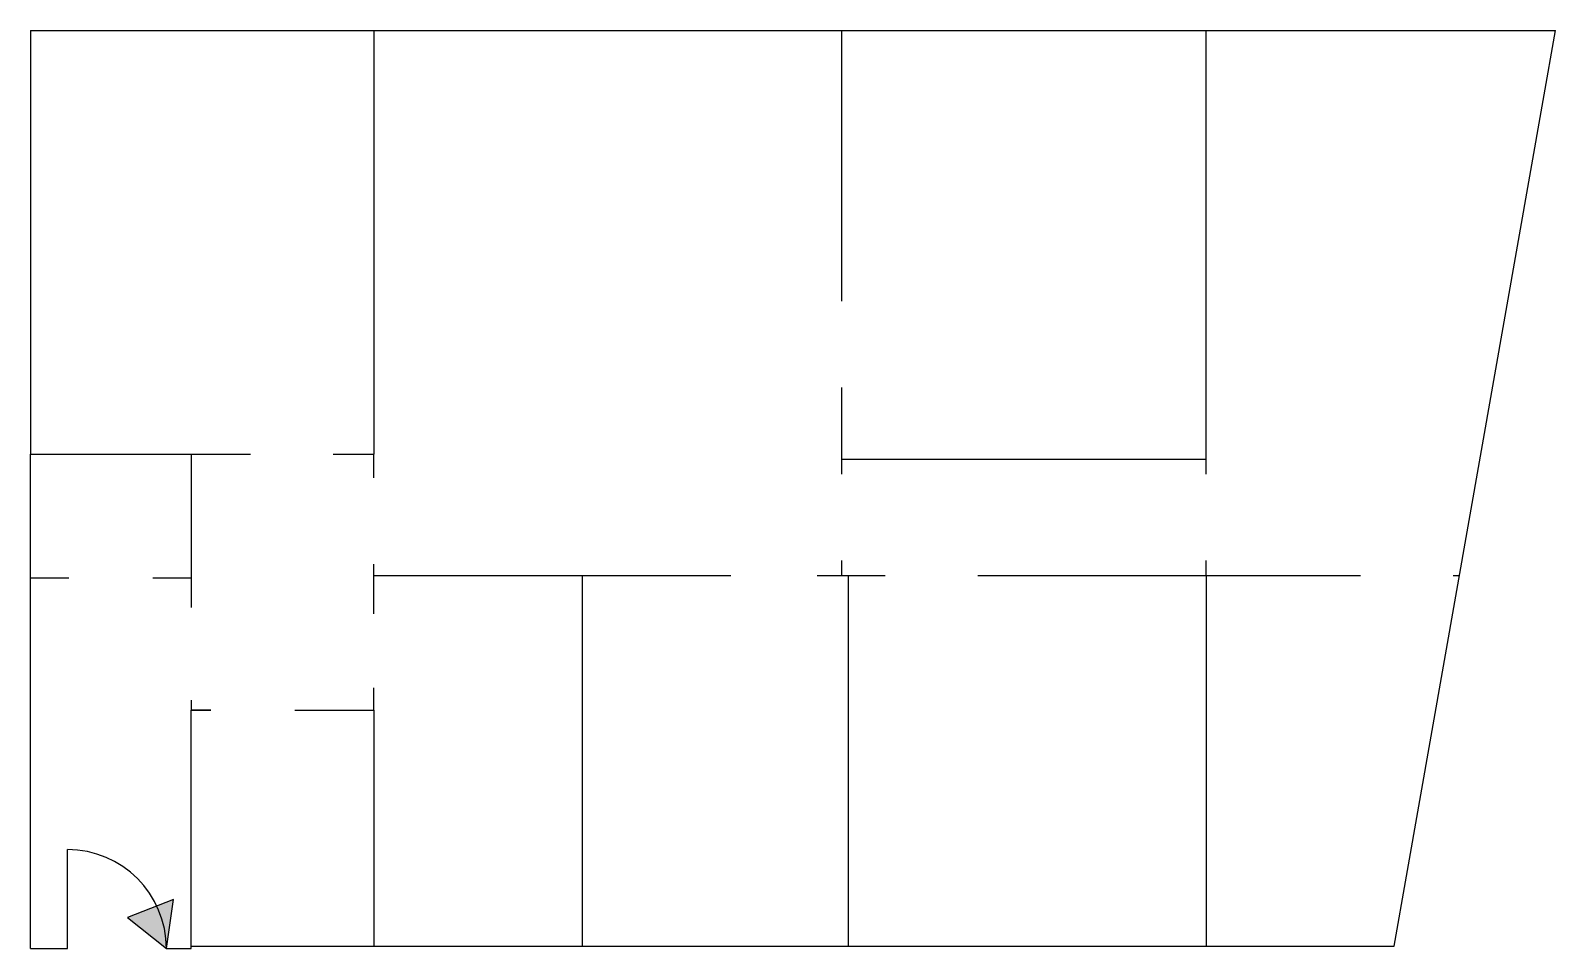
# Model space of a CAD drawing. Extents: x 1 to 13.3, y 1.5 to 8.9.
import ezdxf

# ---------------------------------------------------------------- set-up
doc = ezdxf.new("R2010")
doc.units = 0
doc.header["$MEASUREMENT"] = 0
doc.layers.get('0').update_dxf_attribs({"linetype": 'CONTINUOUS'})

msp = doc.modelspace()

# ---------------------------------------------------------------- hatches: boundary and pattern name
h = msp.add_hatch(color=4)
h.paths.add_polyline_path([(2.023, 1.843), (1.786, 1.75), (2.1, 1.5, 0.111374)])
h.paths.add_polyline_path([(2.159, 1.897), (2.023, 1.843, -0.111374), (2.1, 1.5)])

# ---------------------------------------------------------------- linework, layer by layer
for p, q in [((1, 8.93), (1, 5.5)), ((1, 8.93), (13.348, 8.93)), ((3.78, 8.93), (3.78, 5.5)), ((7.57, 6.74), (7.57, 8.93)), ((10.52, 5.34), (10.52, 8.93)), ((12.041, 1.52), (13.348, 8.93)), ((7.57, 5.34), (7.57, 6.04)), ((1, 4.5), (1, 5.5)), ((1, 5.5), (2.78, 5.5)), ((2.3, 5.5), (2.3, 4.26)), ((3.45, 5.5), (3.78, 5.5)), ((3.78, 5.31), (3.78, 5.5)), ((7.57, 5.34), (7.57, 5.46)), ((7.57, 5.46), (10.52, 5.46)), ((3.78, 4.21), (3.78, 4.61)), ((7.57, 4.52), (7.57, 4.64)), ((10.52, 4.52), (10.52, 4.64)), ((1, 1.5), (1, 4.5)), ((1, 4.5), (1.31, 4.5)), ((1.99, 4.5), (2.3, 4.5)), ((3.78, 4.52), (5.47, 4.52)), ((5.47, 1.52), (5.47, 4.52)), ((5.47, 4.52), (6.67, 4.52)), ((7.37, 4.52), (7.57, 4.52)), ((7.57, 4.52), (7.92, 4.52)), ((7.62, 4.52), (7.62, 1.52)), ((8.67, 4.52), (10.52, 4.52)), ((10.52, 4.52), (10.52, 1.52)), ((10.52, 4.52), (11.77, 4.52)), ((12.52, 4.52), (12.57, 4.52)), ((3.78, 3.43), (3.78, 3.61)), ((2.3, 3.51), (2.3, 3.43)), ((2.3, 3.43), (2.46, 3.43)), ((2.46, 3.43), (2.3, 3.43)), ((2.3, 1.5), (2.3, 3.43)), ((3.14, 3.43), (3.78, 3.43)), ((3.78, 3.43), (3.78, 1.52)), ((1, 1.5), (1.3, 1.5)), ((2.1, 1.5), (2.2, 1.5)), ((2.2, 1.5), (2.3, 1.5)), ((2.3, 1.52), (12.041, 1.52))]:
    msp.add_line(p, q)
at = {"color": 4}
msp.add_line((1.3, 1.5), (1.3, 2.3), dxfattribs=at)
msp.add_lwpolyline([(2.1, 1.5), (2.159, 1.897), (1.786, 1.75)], close=True, dxfattribs=at)
msp.add_arc((1.3, 1.5), 0.8, 0, 90, dxfattribs=at)

doc.saveas('drawing.dxf')
